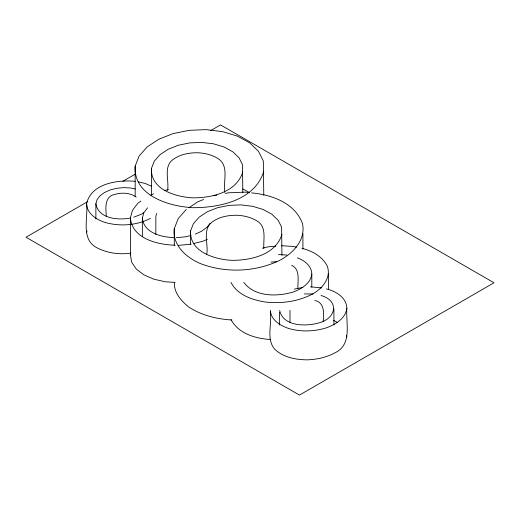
<?xml version="1.0" encoding="UTF-8"?>
<svg xmlns="http://www.w3.org/2000/svg" width="520" height="520" viewBox="0 0 520 520"><rect width="100%" height="100%" fill="white"/><g stroke="black" fill="none" stroke-linecap="round" stroke-linejoin="round"><path stroke-width="0.78" d="M156.566 213.467L155.838 216.665L155.838 234.442M130.631 253.169C119.223 254.703 107.276 253.156 97.006 247.806C80.392 239.337 88.316 218.088 86.612 203.547C91.299 183.306 117.799 179.732 135.174 181.311M86.612 232.369L87.016 230.932M95.882 218.992L95.882 203.781L97.019 199.7L99.938 195.871L104.429 192.543L110.188 189.95L116.825 188.266L123.89 187.609L130.897 188.019L135.213 188.988M175.117 282.386L165.568 281.82L153.803 279.182L143.812 274.827L136.273 269.061L131.697 262.269L130.403 254.917L130.403 217.737L132.477 210.327L137.767 203.365L140.907 201.039M130.403 254.917L130.819 253.435M142.357 236.626L142.357 218.036L143.832 212.778L147.589 207.831M297.323 257.849C304.467 260.319 311.714 265.974 311.812 274.151C310.57 283.575 301.49 288.938 293.358 291.986C277.16 296.777 254.93 297.147 243.808 282.399M301.971 248.378C312.13 250.822 322.296 256.38 327.21 265.993C331.591 277.563 322.536 288.34 312.981 293.767C298.331 301.639 281.275 303.875 264.882 301.977C251.888 299.78 237.4 294.964 231.017 282.425M321.035 295.51C339.339 300.612 336.323 318.065 319.611 322.699C306.813 326.573 283.27 326.969 279.663 310.492M326.437 288.925C335.784 291.187 346.593 297.492 346.853 308.243C345.501 318.539 335.589 324.396 326.703 327.724C314.34 331.669 300.898 332.053 288.418 328.393C280.254 325.546 270.745 319.969 270.4 310.297M346.853 308.243C345.735 323.739 352.586 344.526 334.822 352.898C326.391 357.442 316.921 359.469 307.405 359.847C295.867 359.743 283.556 357.468 274.827 349.369C265.889 339.112 272.214 324.129 270.276 311.987M135.167 196.664L135.167 166.127L139.087 156.111L147.127 146.952L158.73 139.276L173.108 133.595L189.286 130.312L206.161 129.636L222.573 131.625L237.419 136.136L249.678 142.863L258.512 151.346L263.322 161.012L263.783 195.312M151.489 195.631L151.489 168.311L154.271 161.2L159.978 154.7L168.22 149.247L178.425 145.21L189.911 142.876L201.89 142.402L213.551 143.812L224.088 147.017L232.791 151.788L239.064 157.814L242.476 164.678L242.808 192.803M174.291 245.499L174.291 228.618L178.217 218.608L186.251 209.443M190.613 244.465L190.613 230.802L193.401 223.691L199.102 217.191L207.344 211.738L217.555 207.708L229.041 205.374L241.02 204.893L252.675 206.303L263.211 209.508L271.914 214.286L278.187 220.311L281.606 227.175L281.931 255.3M242.808 171.912C236.489 192.484 211.412 198.042 192.4 197.821C175.63 196.911 150.085 189.364 151.489 168.311M263.783 171.203C255.151 200.317 219.349 207.825 192.797 207.694C169.169 206.408 133.191 195.78 135.167 166.127M281.931 234.403C275.613 254.976 250.542 260.533 231.53 260.319C214.754 259.402 189.215 251.856 190.613 230.802M251.537 192.888C271.615 194.643 294.957 203.021 302.452 223.509C306.105 239.961 292.851 253.565 279.351 260.553C254.93 272.11 225.927 273.228 200.661 263.692C186.596 257.79 172.159 245.388 174.291 228.618M210.087 223.308L207.266 227.013L201.474 231.303L195.397 234.046M143.631 212.641L141.707 214.065L133.731 217.224M188.832 207.74L197.853 201.767L203.606 199.498M87.809 201.539L26 237.224L299.455 395.096L494 282.776L220.545 124.904L210.717 130.578M122.922 181.266L135.564 173.966M150.813 195.124L153.608 193.863M150.417 218.368C136.487 225.628 119.763 226.655 104.754 222.358C96.284 219.492 86.736 213.538 86.612 203.547M207.383 239.252L203.197 241.137L193.394 243.62M164.691 190.508L168.461 189.553M130.78 217.971C118.612 220.422 98.312 218.92 95.882 203.781M190.931 235.436L185.478 236.821L176.364 237.672M262.496 248.228L267.774 246.889L275.795 246.142M294.32 289.12L302.835 287.45M213.779 195.774L216.859 195.15M225.329 193.427L228.41 192.803L245.284 192.127L249.191 192.602M178.302 245.388L191.133 244.192M304.414 293.937L313.001 293.969M270.998 262.08L276.536 261.658M174.109 237.536C161.649 237.347 143.663 232.869 142.357 218.036M281.405 245.739L293.339 246.441L296.478 247.15M175.117 245.206C157.807 244.764 131.944 238.764 130.403 217.737M278.558 254.56L286.845 255.047M310.486 286.851L321.874 287.898M270.452 339.488C255.573 338.644 238.492 333.638 231.017 319.605M231.92 320.008C216.606 319.033 201.305 315.387 188.403 306.781C181.116 300.722 173.635 292.526 174.473 282.36M138.216 181.864L145.054 183.397L151.392 186.16M333.645 320.405L337.63 322.524M314.853 300.463C324.825 302.549 323.947 313.722 323.141 321.562M242.866 188.942L249.678 192.68M291.655 265.272C300.658 269.575 297.538 280.663 297.914 288.548M136.208 197.139C130.137 192.576 121.693 192.387 114.621 194.428C104.273 196.612 105.703 208.325 106.327 216.327M346.606 335.641L346.853 337.071M333.918 308.867L333.918 324.877M328.503 273.344L328.503 289.51M311.812 274.151L311.812 287.079M302.913 233.694L302.913 248.963M289.991 310.356L289.991 322.361M279.546 312.221L279.546 325.026M263.822 248.404C263.237 239.194 266.903 226.824 257.153 221.078C251.316 217.38 244.504 215.761 237.666 215.267C228.605 215.046 219.115 216.717 211.744 222.313C202.053 230.113 208.708 244.127 206.719 254.475M224.698 192.342C223.015 181.369 229.528 165.919 218.03 158.581C212.186 154.888 205.374 153.263 198.542 152.776C189.482 152.555 179.985 154.226 172.614 159.822C163.299 167.2 169.312 180.472 167.596 190.379"/></g></svg>
